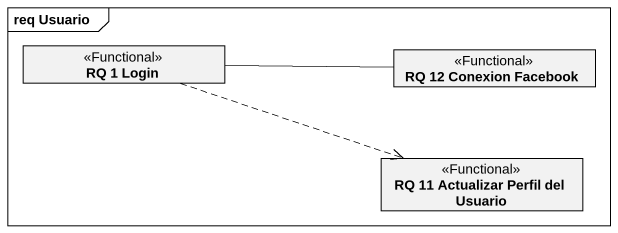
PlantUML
@startuml
mainframe req Usuario
hide circle
hide empty members
class "RQ 1 Login" as RQ_1_Login <<Functional>>
class "RQ 12 Conexion Facebook" as RQ_12_Conexion_Facebook <<Functional>>
class "RQ 11 Actualizar Perfil del Usuario" as RQ_11_Actualizar_Perfil_del <<Functional>>
RQ_1_Login -right- RQ_12_Conexion_Facebook
RQ_1_Login .right.> RQ_11_Actualizar_Perfil_del
@enduml
